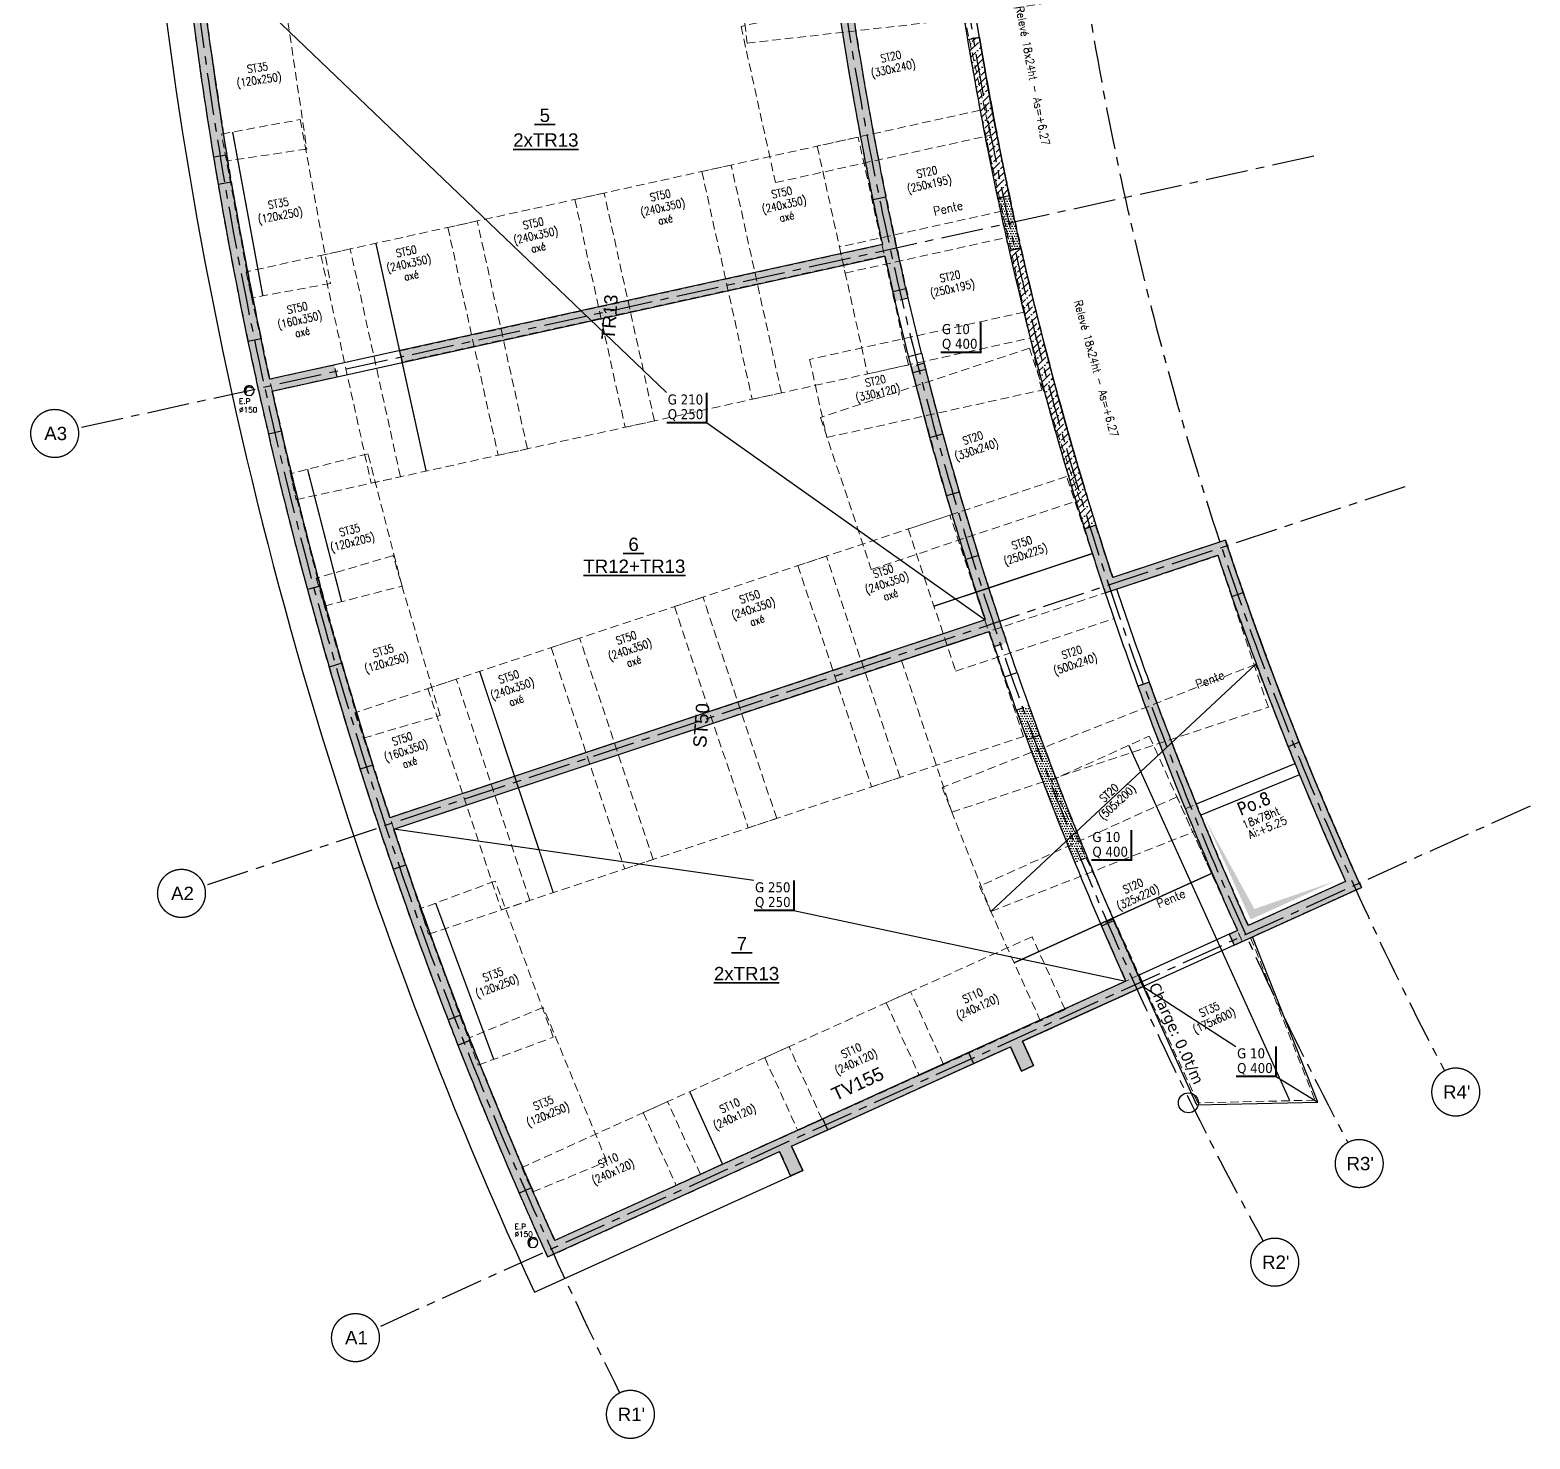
# Model space of a CAD drawing. Header units: centimetres. Extents: x -10131 to -1126, y -3702 to 2404.
# Drawn here: x -5320 to -3071, y -3702 to -1588 of the extents above; entities that cross this region are included whole.
import ezdxf
from ezdxf.enums import TextEntityAlignment as Align

# ---------------------------------------------------------------- set-up
doc = ezdxf.new("R2010")
doc.units = ezdxf.units.CM
doc.header["$MEASUREMENT"] = 0
for name, pattern in [('AXESX2', [101.6, 63.5, -12.7, 12.7, -12.7]), ('CACHE2', [4.7625, 3.175, -1.5875]), ('CACHEX2', [19.05, 12.7, -6.35])]:
    doc.linetypes.add(name, pattern=pattern)
for name, color, linetype in [('0101_AXES', 4, 'AXESX2'), ('0101_HOZ_BET_VU', 60, 'Continuous'), ('0101_HOZ_CHARG', 32, 'Continuous'), ('0101_HOZ_NIV_TXT', 20, 'Continuous'), ('0101_HOZ_POUTRES', 102, 'Continuous'), ('0101_HOZ_POUTRES_BN_CORBEAUX_TXT', 143, 'Continuous'), ('0101_POCHAGE_NUANCE', 8, 'Continuous'), ('0101_RSV', 51, 'Continuous'), ('0101_SURCH_NIV_SUP', 9, 'CACHEX2'), ('0101_VER_VOILES_POTEAUX', 6, 'Continuous'), ('STR_TS_TXT', 7, 'Continuous')]:
    doc.layers.add(name, color=color, linetype=linetype)
doc.layers.add('STR_poleta', color=211, linetype='Continuous', lineweight=35)
doc.layers.add('zoneST', color=61, linetype='CACHE2', lineweight=20)
doc.styles.add('ARIAL', font='ARIAL.TTF')
doc.styles.add('COTATION', font='romans.shx')
doc.styles.add('EPAIS', font='TAHOMA.TTF')
doc.styles.add('FIN', font='romans.shx')
doc.styles.add('schéma', font='simplex.shx')
doc.styles.add('STR-FIN', font='ROMANS')
doc.styles.add('TEXTE TS', font='romans.shx', dxfattribs={"width": 0.7, "oblique": 15})

# ---------------------------------------------------------------- blocks, each defined once
blk = doc.blocks.new('mrega')
at = {"style": 'TEXTE TS', "width": 0.8}
for tag, p in [('ST10', (14.5, 0)), ('DIM', (14.5, -16)), ('NOTE', (14.5, -32))]:
    blk.add_attdef(tag, text='', height=10, dxfattribs=at).set_placement(p, align=Align.CENTER)

msp = doc.modelspace()

# ---------------------------------------------------------------- hatches: boundary and pattern name
at = {"layer": '0101_SURCH_NIV_SUP'}
h = msp.add_hatch(dxfattribs=at)
h.set_pattern_fill('DOTS', color=256, scale=60, style=0)
h.paths.add_polyline_path([(-4116.78, -1333.25), (-5091.4, -1442.02, 0.0789898), (-4544.1, -3428.92), (-4196.31, -3270.91), (-4179.77, -3307.33), (-4161.56, -3299.05), (-4178.1, -3262.64), (-3850.06, -3113.6), (-3833.52, -3150.02), (-3815.31, -3141.75), (-3831.85, -3105.33), (-3651.14, -3023.23), (-3696.04, -2922.25), (-3714.43, -2930.16), (-3676, -3014.75), (-4533.31, -3404.25, -0.0253338), (-4774.81, -2787.17), (-3882.12, -2490.35, 0.0010686), (-3874.42, -2513.2), (-3855.48, -2506.78, -0.0207489), (-3979.4, -2088.25), (-3998.78, -2093.17, 0.0179808), (-3887.8, -2473.27), (-4780.49, -2770.09, -0.0254016), (-4956.9, -2129.81), (-4859.78, -2108.41), (-4863.65, -2090.83), (-4960.77, -2112.23, -0.0253668), (-5069.5, -1457.69), (-4134.61, -1353.36, 0.0042088), (-4123.05, -1446.97), (-4103.23, -1444.35, -0.0048392)])
h = msp.add_hatch(dxfattribs=at)
h.set_pattern_fill('DOTS', color=256, scale=60, style=0)
h.paths.add_polyline_path([(-4089.23, -1543.01), (-4109.08, -1545.99, 0.0165119), (-4042.09, -1909.82), (-4765.47, -2069.2), (-4761.59, -2086.78), (-4038.22, -1927.4, 0.0032239), (-4022.71, -1995.24), (-4003.24, -1990.67, -0.0205734)])
h = msp.add_hatch(dxfattribs=at)
h.set_pattern_fill('ANSI36', color=256, scale=60, style=0)
h.paths.add_polyline_path([(-3896.53, -1599.43), (-3914.28, -1602.38, 0.0111433), (-3869.19, -1840.67), (-3851.58, -1836.93, -0.0111431)])
h = msp.add_hatch(dxfattribs=at)
h.set_pattern_fill('DOTS', color=256, scale=60, style=0)
h.paths.add_polyline_path([(-3851.58, -1836.93), (-3869.19, -1840.67, 0.0037071), (-3851.9, -1919.14), (-3834.35, -1915.14, -0.0037071)])
h = msp.add_hatch(dxfattribs=at)
h.set_pattern_fill('ANSI36', color=256, scale=60, style=0)
h.paths.add_polyline_path([(-3834.35, -1915.14), (-3851.9, -1919.14, 0.0199595), (-3738.98, -2336.61), (-3721.87, -2331.01, -0.019947)])
h = msp.add_hatch(dxfattribs=at)
h.set_pattern_fill('DOTS', color=256, scale=60, style=0)
h.paths.add_polyline_path([(-3641.98, -2566.52), (-3658.89, -2572.7, 0.0182612), (-3509.69, -2939.19), (-3522.02, -2944.79), (-3514.57, -2961.18), (-3323.82, -2874.52, -0.0267971), (-3527.62, -2353.51), (-3696.53, -2409.67, -0.0038162), (-3721.87, -2331.01), (-3738.98, -2336.61, 0.0046469), (-3707.93, -2432.43), (-3539.02, -2376.27, 0.0250773), (-3347.63, -2865.57), (-3493.3, -2931.75, -0.0182584)])
h = msp.add_hatch(dxfattribs=at)
h.set_pattern_fill('DOTS', color=256, scale=60, style=0)
h.paths.add_polyline_path([(-3822.37, -2601.62), (-3841.19, -2608.38, 0.0109363), (-3753.3, -2837.14), (-3734.79, -2829.56, -0.0109363)])

# ---------------------------------------------------------------- linework, layer by layer
at = {"layer": '0101_AXES'}
for points in [[(-3767.38, -1302.61, 0.0931404), (-3199.12, -3149.67, 0.0931404)], [(-3944.57, -1322.66, 0.0944274), (-3344.03, -3257.08, 0.0944274)], [(-4125.67, -1343.16, 0.0976335), (-3471.1, -3405.26, 0.0976335)], [(-5080.3, -1451.23, 0.0874436), (-4436, -3632.89, 0.0874436)]]:
    msp.add_lwpolyline(points, format="xyb", dxfattribs=at)
for points in [[(-3395.14, -1777.52), (-5248.04, -2185.76)], [(-3258.45, -2273.49), (-5058.87, -2872.14)], [(-3070.93, -2752.57), (-4799.38, -3535.13)]]:
    msp.add_lwpolyline(points, dxfattribs=at)
at = {"layer": '0101_AXES', "linetype": 'Continuous', "ltscale": 0.01, "const_width": 2}
for points in [[(-5319.2, -2193.51, 1), (-5247.2, -2193.51, 1)], [(-5129.03, -2883.5, 1), (-5057.03, -2883.5, 1)], [(-3218.25, -3181.47, 1), (-3146.25, -3181.47, 1)], [(-3363, -3288.8, 1), (-3291, -3288.8, 1)], [(-3489.67, -3436.76, 1), (-3417.67, -3436.76, 1)], [(-4868.17, -3549.98, 1), (-4796.17, -3549.98, 1)], [(-4455.88, -3665.07, 1), (-4383.88, -3665.07, 1)]]:
    msp.add_lwpolyline(points, format="xyb", close=True, dxfattribs=at)
at = {"layer": '0101_HOZ_BET_VU', "flags": 128}
msp.add_lwpolyline([(-3831.85, -3105.33), (-3651.14, -3023.23), (-3570.9, -3200.81), (-3389, -3196.59), (-3487.07, -2948.69), (-3323.82, -2874.52, -0.0267971), (-3527.62, -2353.51), (-3696.53, -2409.67, -0.0520967), (-3936.26, -1313.11), (-3936.26, -1313.11), (-5131.15, -1446.45, 0.0805138), (-4563.86, -3481.83), (-4161.56, -3299.05), (-4178.1, -3262.64), (-3850.06, -3113.6), (-3833.52, -3150.02), (-3815.31, -3141.75)], format="xyb", close=True, dxfattribs=at)
at = {"layer": '0101_HOZ_CHARG'}
for points in [[(-4365.62, -2132.19), (-5069.5, -1457.69)], [(-4305.62, -2177.19), (-3887.8, -2473.27)], [(-4234.71, -2864.04), (-4774.81, -2787.17)], [(-4174.71, -2909.04), (-3676.94, -3015.18)], [(-3651.14, -3023.23), (-3511.8, -3113.13)], [(-3451.8, -3158.13), (-3389, -3196.59)]]:
    msp.add_lwpolyline(points, dxfattribs=at)
for points in [[(-3954.44, -2071.56, 0, 0, 0), (-3954.44, -2026.56, 0, 0, 0), (-3894.44, -2026.56, 3, 3, 0), (-3894.44, -2071.56, 3, 3, 0)], [(-4365.62, -2177.19, 0, 0, 0), (-4365.62, -2132.19, 0, 0, 0), (-4305.62, -2132.19, 3, 3, 0), (-4305.62, -2177.19, 3, 3, 0)], [(-3728.8, -2833.55, 0, 0, 0), (-3728.8, -2788.55, 0, 0, 0), (-3668.8, -2788.55, 3, 3, 0), (-3668.8, -2833.55, 3, 3, 0)], [(-4234.71, -2909.04, 0, 0, 0), (-4234.71, -2864.04, 0, 0, 0), (-4174.71, -2864.04, 3, 3, 0), (-4174.71, -2909.04, 3, 3, 0)], [(-3511.8, -3158.13, 0, 0, 0), (-3511.8, -3113.13, 0, 0, 0), (-3451.8, -3113.13, 3, 3, 0), (-3451.8, -3158.13, 3, 3, 0)]]:
    msp.add_lwpolyline(points, format="xyseb", close=True, dxfattribs=at)
at = {"layer": '0101_HOZ_NIV_TXT', "linetype": 'Continuous'}
for points in [[(-3965.28, -1872.91, 0, 0, 0), (-3904.99, -1859.63, 5, 0, 0), (-3890.34, -1856.4, 0, 0, 0)], [(-3518.07, -2563.31, 0, 0, 0), (-3575.78, -2585.22, 5, 0, 0), (-3589.81, -2590.54, 0, 0, 0)], [(-3627.7, -2912.16, 0, 0, 0), (-3570.9, -2887.97, 5, 0, 0), (-3557.1, -2882.09, 0, 0, 0)]]:
    msp.add_lwpolyline(points, format="xyseb", dxfattribs=at)
at = {"layer": '0101_HOZ_POUTRES'}
for p, q in [((-3423.32, -2688.94), (-3571.32, -2749.73)), ((-3416.48, -2705.59), (-3564.48, -2766.38))]:
    msp.add_line(p, q, dxfattribs=at)
at = {"layer": '0101_HOZ_POUTRES', "flags": 128}
for points in [[(-4123.05, -1446.97, 0.0180613), (-4056.3, -1842.81)], [(-4103.23, -1444.35, 0.0180618), (-4036.71, -1838.78)], [(-5079.57, -1541.18, 0.0091634), (-5044.89, -1779.22)], [(-5059.73, -1538.66, 0.0091634), (-5025.15, -1775.97)], [(-5038.17, -1819.27, 0.0091634), (-4993.33, -2055.6)], [(-5018.46, -1815.9, 0.0091634), (-4973.75, -2051.52)], [(-4962.81, -2194.26, 0.0091634), (-4904.28, -2427.58)], [(-4943.32, -2189.75, 0.0091634), (-4884.97, -2422.36)], [(-4852.47, -2538.29, 0.0061086), (-4806.02, -2691.27)], [(-4871.68, -2543.86, 0.0061086), (-4825.09, -2697.32)], [(-3858.89, -2558.71, 0.0178861), (-3713.53, -2932.14)], [(-3840.01, -2552.13, 0.0178861), (-3695.17, -2924.22)], [(-4775.62, -2847.12, 0.0091634), (-4693.28, -3073.14)], [(-4756.7, -2840.62, 0.0091634), (-4674.62, -3065.95, 0.0091634)], [(-4659.95, -3103.68, 0.0091634), (-4568.3, -3325.29)], [(-4678.57, -3110.98, 0.0091634), (-4586.64, -3333.27)]]:
    msp.add_lwpolyline(points, format="xyb", dxfattribs=at)
at = {"layer": '0101_HOZ_POUTRES', "linetype": 'Continuous', "flags": 128}
for points in [[(-3851.9, -1919.14, 0.0199595), (-3738.98, -2336.61)], [(-3834.35, -1915.14, 0.019947), (-3721.87, -2331.01)]]:
    msp.add_lwpolyline(points, format="xyb", dxfattribs=at)
at = {"layer": '0101_HOZ_POUTRES', "flags": 128}
for points in [[(-3983.33, -2072.97), (-4006.77, -1975.85)], [(-4002.73, -2077.84), (-4026.26, -1980.37)], [(-3970.74, -2199.52), (-3996.45, -2102.61)], [(-3951.45, -2194.22), (-3977.08, -2097.65)], [(-3916.91, -2382.68), (-3945.86, -2287.21)], [(-3926.67, -2281.6), (-3897.82, -2376.72)], [(-3806.35, -2645.97), (-3825.12, -2652.89)], [(-3522.02, -2944.79), (-3658.45, -3006.78)], [(-3514.57, -2961.18), (-3651.14, -3023.23)], [(-3912.92, -3122.39), (-4131.43, -3221.66)], [(-4123.98, -3238.05), (-3905.48, -3138.78)]]:
    msp.add_lwpolyline(points, dxfattribs=at)
at = {"layer": '0101_HOZ_POUTRES'}
for centre, radius, start, end in [((1453.61, -709.9), 5441.58, 189.43975, 191.9935), ((1453.61, -709.9), 5423.58, 189.43977, 191.99348), ((1431.48, -714.09), 5401.06, 198.48715, 200.05825), ((1431.48, -714.09), 5419.06, 198.48715, 200.05825), ((1431.48, -714.09), 5241.06, 199.20597, 201.83492), ((1431.48, -714.09), 5223.06, 199.20597, 201.83492)]:
    msp.add_arc(centre, radius, start, end, dxfattribs=at)
at = {"layer": '0101_POCHAGE_NUANCE'}
msp.add_solid([(-3558.65, -2771.36), (-3489.9, -2922.68), (-3484.21, -2906.82), (-3362.84, -2864.96)], dxfattribs=at)
at = {"layer": '0101_RSV', "flags": 128}
for points in [[(-4999.14, -2129.27, 1), (-4984.14, -2129.27, 1)], [(-4573.79, -3407.23, 1), (-4558.79, -3407.23, 1)]]:
    msp.add_lwpolyline(points, format="xyb", close=True, dxfattribs=at)
for points in [[(-4987.75, -2125.38, 0.6681786), (-4997.14, -2129.27, 0.1989124), (-4995.53, -2133.16, 0.1989124)], [(-4562.4, -3403.34, 0.6681786), (-4571.79, -3407.23, 0.1989124), (-4570.18, -3411.12, 0.1989124)]]:
    msp.add_lwpolyline(points, format="xyb", dxfattribs=at)
at = {"layer": '0101_SURCH_NIV_SUP'}
for points in [[(-5091.4, -1442.02, 0.0789898), (-4544.1, -3428.92), (-4196.31, -3270.91), (-4179.77, -3307.33), (-4161.56, -3299.05), (-4178.1, -3262.64), (-3850.06, -3113.6), (-3833.52, -3150.02), (-3815.31, -3141.75), (-3831.85, -3105.33), (-3651.14, -3023.23), (-3696.04, -2922.25), (-3714.43, -2930.16), (-3676.94, -3015.18), (-4533.31, -3404.25, -0.0253338), (-4774.81, -2787.17), (-3882.12, -2490.35, 0.0010686), (-3874.42, -2513.2), (-3855.48, -2506.78, -0.0207489), (-3979.4, -2088.25), (-3998.78, -2093.17, 0.0179808), (-3887.8, -2473.27), (-4780.49, -2770.09, -0.0254016), (-4956.9, -2129.81), (-4859.78, -2108.41), (-4863.65, -2090.83), (-4960.77, -2112.23, -0.0253668), (-5069.5, -1457.69)], [(-4042.09, -1909.82, -0.0165119), (-4109.08, -1545.99), (-4089.23, -1543.01, 0.0205734), (-4003.24, -1990.67), (-4022.71, -1995.24, -0.0032239), (-4038.22, -1927.4), (-4761.59, -2086.78), (-4765.47, -2069.2), (-4042.09, -1909.82)]]:
    msp.add_lwpolyline(points, format="xyb", dxfattribs=at)
for points in [[(-3896.53, -1599.43), (-3914.28, -1602.38, 0.0111433), (-3869.19, -1840.67), (-3851.58, -1836.93, -0.0111431)], [(-3851.58, -1836.93), (-3869.19, -1840.67, 0.0037071), (-3851.9, -1919.14), (-3834.35, -1915.14, -0.0037071)], [(-3834.35, -1915.14), (-3851.9, -1919.14, 0.0199595), (-3738.98, -2336.61), (-3721.87, -2331.01, -0.019947)], [(-3323.82, -2874.52, -0.0267971), (-3527.62, -2353.51), (-3696.53, -2409.67, -0.0038162), (-3721.87, -2331.01), (-3738.98, -2336.61, 0.0046469), (-3707.93, -2432.43), (-3539.02, -2376.27), (-3539.02, -2376.27, 0.0250773), (-3347.63, -2865.57), (-3493.3, -2931.75, -0.0182584), (-3641.98, -2566.52), (-3658.89, -2572.7, 0.0182612), (-3509.69, -2939.19), (-3522.02, -2944.79), (-3514.57, -2961.18)], [(-3753.3, -2837.14, -0.0109363), (-3841.19, -2608.38), (-3822.37, -2601.62, 0.0109363), (-3734.79, -2829.56)]]:
    msp.add_lwpolyline(points, format="xyb", close=True, dxfattribs=at)
msp.add_lwpolyline([(-3868.82, -2466.96), (-3868.82, -2466.96)], close=True, dxfattribs=at)
at = {"layer": '0101_VER_VOILES_POTEAUX'}
for points in [[(-3908.04, -1527.13), (-3925.83, -1529.84, 0.0033886), (-3914.28, -1602.38), (-3896.53, -1599.43, -0.0033886), (-3908.04, -1527.13)], [(-4038.22, -1927.4, 0.000877), (-4026.26, -1980.37), (-4006.77, -1975.85, -0.0058029), (-4036.71, -1838.78), (-4056.3, -1842.81, 0.0030564), (-4042.09, -1909.82)], [(-4042.09, -1909.82), (-4960.78, -2112.23, -0.002354), (-4973.75, -2051.52), (-4993.33, -2055.6, 0.0054082), (-4962.81, -2194.26), (-4943.32, -2189.75, -0.0024552), (-4956.9, -2129.81), (-4038.22, -1927.4)], [(-3897.82, -2376.72), (-3916.91, -2382.68, 0.004246), (-3887.8, -2473.27), (-4780.49, -2770.09, -0.0031642), (-4806.01, -2691.31), (-4825.08, -2697.35, 0.006008), (-4775.62, -2847.12), (-4756.7, -2840.62, -0.0021561), (-4774.81, -2787.17), (-3882.12, -2490.35, 0.0022673), (-3858.89, -2558.71), (-3840.01, -2552.13, -0.0070642), (-3897.82, -2376.72)], [(-4852.47, -2538.29, -0.0046001), (-4884.97, -2422.36), (-4904.28, -2427.58, 0.0046001), (-4871.68, -2543.86)], [(-4178.1, -3262.64), (-4123.98, -3238.05), (-4131.43, -3221.66), (-4533.31, -3404.25, -0.0032995), (-4568.3, -3325.29), (-4586.64, -3333.27, 0.0039873), (-4544.1, -3428.92), (-4196.31, -3270.91)]]:
    msp.add_lwpolyline(points, format="xyb", dxfattribs=at)
for points in [[(-5044.89, -1779.22, 0.0015468), (-5038.17, -1819.27), (-5018.46, -1815.9, -0.0015468), (-5025.15, -1775.97)], [(-3851.58, -1836.93), (-3869.19, -1840.67, 0.0037071), (-3851.9, -1919.14), (-3834.35, -1915.14, -0.0037071)], [(-3977.08, -2097.65), (-3996.45, -2102.61, -0.00114), (-4002.73, -2077.84), (-3983.33, -2072.97, 0.00114)], [(-3926.67, -2281.6), (-3945.86, -2287.21, -0.0040672), (-3970.74, -2199.52), (-3951.45, -2194.22, 0.0040672)], [(-3539.02, -2376.27), (-3539.02, -2376.27, 0.0031223), (-3517.88, -2438.22), (-3500.88, -2432.3, -0.0039824), (-3527.62, -2353.51), (-3696.53, -2409.67, -0.0038162), (-3721.87, -2331.01), (-3738.98, -2336.61, 0.0046469), (-3707.93, -2432.43)], [(-3514.57, -2961.18), (-3323.82, -2874.52, -0.0100286), (-3406.64, -2682.08, -0.0013091), (-3416.88, -2656.72), (-3433.59, -2663.42, 0.0104792), (-3347.63, -2865.57), (-3493.3, -2931.75, -0.0182584), (-3641.98, -2566.52), (-3658.89, -2572.7, 0.0182612), (-3509.69, -2939.19), (-3522.02, -2944.79)], [(-4678.57, -3110.98), (-4659.95, -3103.68, -0.0015466), (-4674.62, -3065.95), (-4693.28, -3073.14, 0.0015466)]]:
    msp.add_lwpolyline(points, format="xyb", close=True, dxfattribs=at)
msp.add_lwpolyline([(-3868.82, -2466.96), (-3868.82, -2466.96)], close=True, dxfattribs=at)
for points in [[(-4852.47, -2538.29), (-4871.68, -2543.86)], [(-3676.94, -3015.18), (-3713.53, -2932.14), (-3695.17, -2924.22), (-3651.14, -3023.23), (-3831.85, -3105.33)], [(-3676.94, -3015.18), (-3912.92, -3122.39), (-3905.48, -3138.78), (-3850.06, -3113.6)], [(-3831.85, -3105.33), (-3815.31, -3141.75), (-3833.52, -3150.02), (-3850.06, -3113.6)], [(-4178.1, -3262.64), (-4161.56, -3299.05), (-4179.77, -3307.33), (-4196.31, -3270.91)]]:
    msp.add_lwpolyline(points, dxfattribs=at)
msp.add_circle((-3583.23, -3197.7), 15, dxfattribs=at)
at = {"layer": 'STR_TS_TXT'}
msp.add_lwpolyline([(-3879.25, -2910.69), (-3482.36, -2539.87)], dxfattribs=at)
at = {"layer": 'zoneST', "ltscale": 4}
for points in [[(-3919.39, -1571.1), (-3919.98, -1567.38), (-3749.5, -1540.49), (-3775.22, -1313.25), (-4272.05, -1369.49), (-4245.05, -1607.97)], [(-5060.5, -1537.18), (-4941.81, -1519.55), (-4905.08, -1766.84), (-5023.78, -1784.47)], [(-4202.38, -1817.14), (-3880.11, -1746.13), (-3931.75, -1511.75), (-4254.02, -1582.76)], [(-4097.74, -1952.8), (-3853.59, -1899.01), (-3895.55, -1708.57), (-4139.69, -1762.37)], [(-5032.96, -1744.29), (-4914.95, -1722.56), (-4869.66, -1968.42), (-4987.68, -1990.16)], [(-4237.37, -2142.28), (-4002.99, -2090.64), (-4078.3, -1748.84), (-4312.68, -1800.48)], [(-4427.8, -2184.24), (-4193.43, -2132.6), (-4268.73, -1790.8), (-4503.11, -1842.44)], [(-4618.24, -2226.2), (-4383.86, -2174.56), (-4459.17, -1832.75), (-4693.55, -1884.39)], [(-4064.39, -2104.17), (-3820.24, -2050.38), (-3862.2, -1859.94), (-4106.34, -1913.74)], [(-4808.67, -2268.15), (-4574.29, -2216.51), (-4649.6, -1874.71), (-4883.98, -1926.35)], [(-4920.98, -2292.9), (-4764.72, -2258.47), (-4840.03, -1916.67), (-4996.28, -1951.1)], [(-4125.3, -2199.51), (-3803.03, -2128.5), (-3828.85, -2011.31), (-4151.12, -2082.32)], [(-4058.92, -2397.38), (-3745.77, -2293.26), (-3821.5, -2065.52), (-4134.64, -2169.64)], [(-4878.55, -2452.38), (-4762.33, -2422.51), (-4813.36, -2223.96), (-4929.58, -2253.83)], [(-3932.22, -2550.22), (-3694.99, -2471.34), (-3765.99, -2257.83), (-4003.22, -2336.71)], [(-4058.2, -2723.83), (-3830.46, -2648.11), (-3940.89, -2315.99), (-4168.63, -2391.71)], [(-4820.25, -2650.53), (-4705.14, -2616.64), (-4775.73, -2376.82), (-4890.85, -2410.7)], [(-4243.24, -2785.36), (-4015.5, -2709.63), (-4125.93, -2377.51), (-4353.67, -2453.24)], [(-3937.76, -2761.77), (-3463.3, -2604.01), (-3539.02, -2376.27), (-4013.48, -2534.03)], [(-4428.28, -2846.88), (-4200.54, -2771.16), (-4310.97, -2439.04), (-4538.71, -2514.76)], [(-4613.32, -2908.41), (-4385.57, -2832.69), (-4496.01, -2500.56), (-4723.75, -2576.29)], [(-4722.44, -2944.69), (-4570.61, -2894.21), (-4681.04, -2562.09), (-4832.87, -2612.57)], [(-3641.75, -2647.51), (-3502.24, -2955.58), (-3489.8, -2949.93), (-3393.38, -3193.69), (-3569, -3197.77), (-3652.49, -3015.87), (-3789.07, -2714.21)], [(-3805.76, -3073.24), (-3509.69, -2939.19), (-3600.43, -2738.78), (-3896.5, -2872.82)], [(-4648, -3141.09), (-4535.51, -3099.3), (-4622.57, -2864.95), (-4735.06, -2906.74)], [(-3986.73, -3156.78), (-3768.09, -3057.79), (-3817.58, -2948.47), (-4036.22, -3047.46)], [(-4168.92, -3239.27), (-3950.29, -3140.28), (-3999.78, -3030.96), (-4218.42, -3129.95)], [(-4566.31, -3331.37), (-4455.34, -3285.7), (-4550.49, -3054.51), (-4661.46, -3100.18)], [(-4351.12, -3321.76), (-4132.48, -3222.77), (-4181.98, -3113.45), (-4400.61, -3212.44)], [(-4533.31, -3404.25), (-4314.68, -3305.26), (-4364.17, -3195.94), (-4582.81, -3294.93)]]:
    msp.add_lwpolyline(points, close=True, dxfattribs=at)
at = {"layer": 'zoneST', "linetype": 'Continuous', "const_width": 2}
for points in [[(-5016.36, -1741.23), (-4971.07, -1987.1)], [(-4726.2, -2249.98), (-4801.51, -1908.18)], [(-4852.96, -2445.8), (-4903.99, -2247.26)], [(-3964.68, -2452.59), (-3727.45, -2373.72)], [(-4535.51, -2882.54), (-4645.94, -2550.42)], [(-3431.11, -3194.57), (-3672.49, -2661.43)], [(-3844.51, -2987.65), (-3548.44, -2853.6)], [(-4624.88, -3132.5), (-4711.94, -2898.15)], [(-4281.49, -3290.23), (-4330.98, -3180.91)]]:
    msp.add_lwpolyline(points, dxfattribs=at)
at = {"layer": 'zoneST', "ltscale": 4}
msp.add_lwpolyline([(-3423.73, -2689.11), (-3482.36, -2539.87), (-3952.39, -2724.54), (-3879.25, -2910.69), (-3573.9, -2790.72), (-3587.94, -2756.56), (-3423.32, -2688.94)], dxfattribs=at)

# ---------------------------------------------------------------- block references
at = {"layer": 'STR_TS_TXT'}
ref = msp.add_blockref('mrega', (-4994, -1657.87), dxfattribs=dict(at, xscale=1.199999999999134, yscale=1.200000000002547, zscale=1.2, rotation=8.447356094704967))
ref.add_attrib('ST10', 'ST35', dxfattribs={"layer": '0', "height": 12, "rotation": 8.44736, "style": 'TEXTE TS', "width": 0.8}).set_placement((-4978.22, -1650.61), align=Align.CENTER)
ref.add_attrib('DIM', '(120x250)', dxfattribs={"layer": '0', "height": 12, "rotation": 8.44736, "style": 'TEXTE TS', "width": 0.8}).set_placement((-4975.84, -1668.9), align=Align.CENTER)
ref = msp.add_blockref('mrega', (-4043.3, -1642.21), dxfattribs=dict(at, xscale=1.199999999999359, yscale=1.200000000000728, zscale=1.2, rotation=12.42521152629549))
ref.add_attrib('ST10', 'ST20', dxfattribs={"layer": '0', "height": 12, "rotation": 12.42521, "style": 'TEXTE TS', "width": 0.8}).set_placement((-4028.06, -1633.88), align=Align.CENTER)
ref.add_attrib('DIM', '(330x240)', dxfattribs={"layer": '0', "height": 12, "rotation": 12.42521, "style": 'TEXTE TS', "width": 0.8}).set_placement((-4024.42, -1651.96), align=Align.CENTER)
ref = msp.add_blockref('mrega', (-3989.12, -1815.39), dxfattribs=dict(at, xscale=1.199999999999359, yscale=1.200000000000728, zscale=1.2, rotation=12.42521152629549))
ref.add_attrib('ST10', 'ST20', dxfattribs={"layer": '0', "height": 12, "rotation": 12.42521, "style": 'TEXTE TS', "width": 0.8}).set_placement((-3973.88, -1807.06), align=Align.CENTER)
ref.add_attrib('DIM', '(250x195)', dxfattribs={"layer": '0', "height": 12, "rotation": 12.42521, "style": 'TEXTE TS', "width": 0.8}).set_placement((-3970.24, -1825.13), align=Align.CENTER)
ref = msp.add_blockref('mrega', (-4962.28, -1861.95), dxfattribs=dict(at, xscale=1.199999999998524, yscale=1.200000000002547, zscale=1.2, rotation=10.43628381047292))
ref.add_attrib('ST10', 'ST35', dxfattribs={"layer": '0', "height": 12, "rotation": 10.43628, "style": 'TEXTE TS', "width": 0.8}).set_placement((-4946.76, -1854.16), align=Align.CENTER)
ref.add_attrib('DIM', '(120x250)', dxfattribs={"layer": '0', "height": 12, "rotation": 10.43628, "style": 'TEXTE TS', "width": 0.8}).set_placement((-4943.75, -1872.35), align=Align.CENTER)
ref = msp.add_blockref('mrega', (-4388.98, -1850.49), dxfattribs=dict(at, xscale=1.199999999999359, yscale=1.200000000000728, zscale=1.2, rotation=12.42521152629549))
ref.add_attrib('NOTE', 'axé', dxfattribs={"layer": '0', "height": 12, "rotation": 12.42521, "style": 'TEXTE TS', "width": 0.8}).set_placement((-4366.29, -1878.28), align=Align.CENTER)
ref.add_attrib('ST10', 'ST50', dxfattribs={"layer": '0', "height": 12, "rotation": 12.42521, "style": 'TEXTE TS', "width": 0.8}).set_placement((-4373.74, -1842.17), align=Align.CENTER)
ref.add_attrib('DIM', '(240x350)', dxfattribs={"layer": '0', "height": 12, "rotation": 12.42521, "style": 'TEXTE TS', "width": 0.8}).set_placement((-4370.1, -1860.24), align=Align.CENTER)
ref = msp.add_blockref('mrega', (-4206.89, -1846.1), dxfattribs=dict(at, xscale=1.199999999999359, yscale=1.200000000000728, zscale=1.2, rotation=12.42521152629549))
ref.add_attrib('NOTE', 'axé', dxfattribs={"layer": '0', "height": 12, "rotation": 12.42521, "style": 'TEXTE TS', "width": 0.8}).set_placement((-4184.2, -1873.89), align=Align.CENTER)
ref.add_attrib('ST10', 'ST50', dxfattribs={"layer": '0', "height": 12, "rotation": 12.42521, "style": 'TEXTE TS', "width": 0.8}).set_placement((-4191.65, -1837.77), align=Align.CENTER)
ref.add_attrib('DIM', '(240x350)', dxfattribs={"layer": '0', "height": 12, "rotation": 12.42521, "style": 'TEXTE TS', "width": 0.8}).set_placement((-4188.01, -1855.85), align=Align.CENTER)
ref = msp.add_blockref('mrega', (-4579.42, -1892.45), dxfattribs=dict(at, xscale=1.199999999999359, yscale=1.200000000000728, zscale=1.2, rotation=12.42521152629549))
ref.add_attrib('NOTE', 'axé', dxfattribs={"layer": '0', "height": 12, "rotation": 12.42521, "style": 'TEXTE TS', "width": 0.8}).set_placement((-4556.72, -1920.24), align=Align.CENTER)
ref.add_attrib('ST10', 'ST50', dxfattribs={"layer": '0', "height": 12, "rotation": 12.42521, "style": 'TEXTE TS', "width": 0.8}).set_placement((-4564.17, -1884.12), align=Align.CENTER)
ref.add_attrib('DIM', '(240x350)', dxfattribs={"layer": '0', "height": 12, "rotation": 12.42521, "style": 'TEXTE TS', "width": 0.8}).set_placement((-4560.53, -1902.2), align=Align.CENTER)
ref = msp.add_blockref('mrega', (-4769.85, -1934.41), dxfattribs=dict(at, xscale=1.199999999999359, yscale=1.200000000000728, zscale=1.2, rotation=12.42521152629549))
ref.add_attrib('NOTE', 'axé', dxfattribs={"layer": '0', "height": 12, "rotation": 12.42521, "style": 'TEXTE TS', "width": 0.8}).set_placement((-4747.16, -1962.19), align=Align.CENTER)
ref.add_attrib('ST10', 'ST50', dxfattribs={"layer": '0', "height": 12, "rotation": 12.42521, "style": 'TEXTE TS', "width": 0.8}).set_placement((-4754.6, -1926.08), align=Align.CENTER)
ref.add_attrib('DIM', '(240x350)', dxfattribs={"layer": '0', "height": 12, "rotation": 12.42521, "style": 'TEXTE TS', "width": 0.8}).set_placement((-4750.96, -1944.16), align=Align.CENTER)
ref = msp.add_blockref('mrega', (-3954.6, -1972.08), dxfattribs=dict(at, xscale=1.199999999999359, yscale=1.200000000000728, zscale=1.2, rotation=12.42521152629549))
ref.add_attrib('ST10', 'ST20', dxfattribs={"layer": '0', "height": 12, "rotation": 12.42521, "style": 'TEXTE TS', "width": 0.8}).set_placement((-3939.35, -1963.75), align=Align.CENTER)
ref.add_attrib('DIM', '(250x195)', dxfattribs={"layer": '0', "height": 12, "rotation": 12.42521, "style": 'TEXTE TS', "width": 0.8}).set_placement((-3935.71, -1981.83), align=Align.CENTER)
ref = msp.add_blockref('mrega', (-4933.26, -2019.29), dxfattribs=dict(at, xscale=1.199999999999359, yscale=1.200000000000728, zscale=1.2, rotation=12.42521152629549))
ref.add_attrib('NOTE', 'axé', dxfattribs={"layer": '0', "height": 12, "rotation": 12.42521, "style": 'TEXTE TS', "width": 0.8}).set_placement((-4910.57, -2047.07), align=Align.CENTER)
ref.add_attrib('ST10', 'ST50', dxfattribs={"layer": '0', "height": 12, "rotation": 12.42521, "style": 'TEXTE TS', "width": 0.8}).set_placement((-4918.02, -2010.96), align=Align.CENTER)
ref.add_attrib('DIM', '(160x350)', dxfattribs={"layer": '0', "height": 12, "rotation": 12.42521, "style": 'TEXTE TS', "width": 0.8}).set_placement((-4914.38, -2029.03), align=Align.CENTER)
ref = msp.add_blockref('mrega', (-4066.47, -2128.68), dxfattribs=dict(at, xscale=1.199999999999359, yscale=1.200000000000728, zscale=1.2, rotation=12.42521152629549))
ref.add_attrib('ST10', 'ST20', dxfattribs={"layer": '0', "height": 12, "rotation": 12.42521, "style": 'TEXTE TS', "width": 0.8}).set_placement((-4051.23, -2120.35), align=Align.CENTER)
ref.add_attrib('DIM', '(330x120)', dxfattribs={"layer": '0', "height": 12, "rotation": 12.42521, "style": 'TEXTE TS', "width": 0.8}).set_placement((-4047.59, -2138.43), align=Align.CENTER)
ref = msp.add_blockref('mrega', (-3918.85, -2215.78), dxfattribs=dict(at, xscale=1.19999999999882, yscale=1.199999999998909, zscale=1.2, rotation=18.39199467365952))
ref.add_attrib('ST10', 'ST20', dxfattribs={"layer": '0', "height": 12, "rotation": 18.39199, "style": 'TEXTE TS', "width": 0.8}).set_placement((-3904.55, -2205.92), align=Align.CENTER)
ref.add_attrib('DIM', '(330x240)', dxfattribs={"layer": '0', "height": 12, "rotation": 18.39199, "style": 'TEXTE TS', "width": 0.8}).set_placement((-3899.05, -2223.52), align=Align.CENTER)
ref = msp.add_blockref('mrega', (-4854.3, -2353.11), dxfattribs=dict(at, xscale=1.19999999999816, yscale=1.200000000000728, zscale=1.2, rotation=14.4141392420567))
ref.add_attrib('ST10', 'ST35', dxfattribs={"layer": '0', "height": 12, "rotation": 14.41414, "style": 'TEXTE TS', "width": 0.8}).set_placement((-4839.36, -2344.26), align=Align.CENTER)
ref.add_attrib('DIM', '(120x205)', dxfattribs={"layer": '0', "height": 12, "rotation": 14.41414, "style": 'TEXTE TS', "width": 0.8}).set_placement((-4835.09, -2362.2), align=Align.CENTER)
ref = msp.add_blockref('mrega', (-3845.27, -2372.9), dxfattribs=dict(at, xscale=1.19999999999882, yscale=1.199999999998909, zscale=1.2, rotation=18.39199467365952))
ref.add_attrib('ST10', 'ST50', dxfattribs={"layer": '0', "height": 12, "rotation": 18.39199, "style": 'TEXTE TS', "width": 0.8}).set_placement((-3830.98, -2363.03), align=Align.CENTER)
ref.add_attrib('DIM', '(250x225)', dxfattribs={"layer": '0', "height": 12, "rotation": 18.39199, "style": 'TEXTE TS', "width": 0.8}).set_placement((-3825.48, -2380.63), align=Align.CENTER)
ref = msp.add_blockref('mrega', (-4053.25, -2415.72), dxfattribs=dict(at, xscale=1.199999999999683, yscale=1.199999999998909, zscale=1.2, rotation=18.39199467364582))
ref.add_attrib('NOTE', 'axé', dxfattribs={"layer": '0', "height": 12, "rotation": 18.39199, "style": 'TEXTE TS', "width": 0.8}).set_placement((-4027.79, -2441), align=Align.CENTER)
ref.add_attrib('ST10', 'ST50', dxfattribs={"layer": '0', "height": 12, "rotation": 18.39199, "style": 'TEXTE TS', "width": 0.8}).set_placement((-4038.96, -2405.85), align=Align.CENTER)
ref.add_attrib('DIM', '(240x350)', dxfattribs={"layer": '0', "height": 12, "rotation": 18.39199, "style": 'TEXTE TS', "width": 0.8}).set_placement((-4033.46, -2423.45), align=Align.CENTER)
ref = msp.add_blockref('mrega', (-4253.37, -2454.06), dxfattribs=dict(at, xscale=1.199999999999683, yscale=1.199999999998909, zscale=1.2, rotation=18.39199467364582))
ref.add_attrib('NOTE', 'axé', dxfattribs={"layer": '0', "height": 12, "rotation": 18.39199, "style": 'TEXTE TS', "width": 0.8}).set_placement((-4227.92, -2479.34), align=Align.CENTER)
ref.add_attrib('ST10', 'ST50', dxfattribs={"layer": '0', "height": 12, "rotation": 18.39199, "style": 'TEXTE TS', "width": 0.8}).set_placement((-4239.08, -2444.19), align=Align.CENTER)
ref.add_attrib('DIM', '(240x350)', dxfattribs={"layer": '0', "height": 12, "rotation": 18.39199, "style": 'TEXTE TS', "width": 0.8}).set_placement((-4233.58, -2461.79), align=Align.CENTER)
ref = msp.add_blockref('mrega', (-4438.41, -2515.58), dxfattribs=dict(at, xscale=1.199999999999683, yscale=1.199999999998909, zscale=1.2, rotation=18.39199467364582))
ref.add_attrib('NOTE', 'axé', dxfattribs={"layer": '0', "height": 12, "rotation": 18.39199, "style": 'TEXTE TS', "width": 0.8}).set_placement((-4412.96, -2540.86), align=Align.CENTER)
ref.add_attrib('ST10', 'ST50', dxfattribs={"layer": '0', "height": 12, "rotation": 18.39199, "style": 'TEXTE TS', "width": 0.8}).set_placement((-4424.12, -2505.72), align=Align.CENTER)
ref.add_attrib('DIM', '(240x350)', dxfattribs={"layer": '0', "height": 12, "rotation": 18.39199, "style": 'TEXTE TS', "width": 0.8}).set_placement((-4418.62, -2523.32), align=Align.CENTER)
ref = msp.add_blockref('mrega', (-4803.43, -2534.54), dxfattribs=dict(at, xscale=1.19999999999883, yscale=1.200000000000728, zscale=1.2, rotation=16.40306695773757))
ref.add_attrib('ST10', 'ST35', dxfattribs={"layer": '0', "height": 12, "rotation": 16.40307, "style": 'TEXTE TS', "width": 0.8}).set_placement((-4788.8, -2525.18), align=Align.CENTER)
ref.add_attrib('DIM', '(120x250)', dxfattribs={"layer": '0', "height": 12, "rotation": 16.40307, "style": 'TEXTE TS', "width": 0.8}).set_placement((-4783.91, -2542.96), align=Align.CENTER)
ref = msp.add_blockref('mrega', (-3770.42, -2537.3), dxfattribs=dict(at, xscale=1.19999999999882, yscale=1.199999999998909, zscale=1.2, rotation=18.39199467365952))
ref.add_attrib('ST10', 'ST20', dxfattribs={"layer": '0', "height": 12, "rotation": 18.39199, "style": 'TEXTE TS', "width": 0.8}).set_placement((-3756.12, -2527.43), align=Align.CENTER)
ref.add_attrib('DIM', '(500x240)', dxfattribs={"layer": '0', "height": 12, "rotation": 18.39199, "style": 'TEXTE TS', "width": 0.8}).set_placement((-3750.62, -2545.03), align=Align.CENTER)
ref = msp.add_blockref('mrega', (-4614.7, -2574.2), dxfattribs=dict(at, xscale=1.199999999999683, yscale=1.199999999998909, zscale=1.2, rotation=18.39199467364582))
ref.add_attrib('NOTE', 'axé', dxfattribs={"layer": '0', "height": 12, "rotation": 18.39199, "style": 'TEXTE TS', "width": 0.8}).set_placement((-4589.24, -2599.48), align=Align.CENTER)
ref.add_attrib('ST10', 'ST50', dxfattribs={"layer": '0', "height": 12, "rotation": 18.39199, "style": 'TEXTE TS', "width": 0.8}).set_placement((-4600.4, -2564.33), align=Align.CENTER)
ref.add_attrib('DIM', '(240x350)', dxfattribs={"layer": '0', "height": 12, "rotation": 18.39199, "style": 'TEXTE TS', "width": 0.8}).set_placement((-4594.9, -2581.93), align=Align.CENTER)
ref = msp.add_blockref('mrega', (-4774.37, -2667.22), dxfattribs=dict(at, xscale=1.199999999999683, yscale=1.199999999998909, zscale=1.2, rotation=18.39199467364582))
ref.add_attrib('NOTE', 'axé', dxfattribs={"layer": '0', "height": 12, "rotation": 18.39199, "style": 'TEXTE TS', "width": 0.8}).set_placement((-4748.91, -2692.49), align=Align.CENTER)
ref.add_attrib('ST10', 'ST50', dxfattribs={"layer": '0', "height": 12, "rotation": 18.39199, "style": 'TEXTE TS', "width": 0.8}).set_placement((-4760.07, -2657.35), align=Align.CENTER)
ref.add_attrib('DIM', '(160x350)', dxfattribs={"layer": '0', "height": 12, "rotation": 18.39199, "style": 'TEXTE TS', "width": 0.8}).set_placement((-4754.57, -2674.95), align=Align.CENTER)
ref = msp.add_blockref('mrega', (-3706.95, -2752.08), dxfattribs=dict(at, xscale=1.199999999997404, yscale=1.200000000000728, zscale=1.2, rotation=43.05538544281451))
ref.add_attrib('ST10', 'ST20', dxfattribs={"layer": '0', "height": 12, "rotation": 43.05539, "style": 'TEXTE TS', "width": 0.8}).set_placement((-3698.07, -2737.15), align=Align.CENTER)
ref.add_attrib('DIM', '(505x200)', dxfattribs={"layer": '0', "height": 12, "rotation": 43.05539, "style": 'TEXTE TS', "width": 0.8}).set_placement((-3685.73, -2750.85), align=Align.CENTER)
ref = msp.add_blockref('mrega', (-3676.87, -2889.17), dxfattribs=dict(at, xscale=1.199999999999374, yscale=1.200000000000728, zscale=1.2, rotation=24.35877782101005))
ref.add_attrib('ST10', 'ST20', dxfattribs={"layer": '0', "height": 12, "rotation": 24.35878, "style": 'TEXTE TS', "width": 0.8}).set_placement((-3663.67, -2877.87), align=Align.CENTER)
ref.add_attrib('DIM', '(325x220)', dxfattribs={"layer": '0', "height": 12, "rotation": 24.35878, "style": 'TEXTE TS', "width": 0.8}).set_placement((-3656.37, -2894.8), align=Align.CENTER)
ref = msp.add_blockref('mrega', (-4637.76, -3021.22), dxfattribs=dict(at, xscale=1.199999999998991, yscale=1.200000000000728, zscale=1.2, rotation=20.38092238947259))
ref.add_attrib('ST10', 'ST35', dxfattribs={"layer": '0', "height": 12, "rotation": 20.38092, "style": 'TEXTE TS', "width": 0.8}).set_placement((-4623.82, -3010.86), align=Align.CENTER)
ref.add_attrib('DIM', '(120x250)', dxfattribs={"layer": '0', "height": 12, "rotation": 20.38092, "style": 'TEXTE TS', "width": 0.8}).set_placement((-4617.71, -3028.26), align=Align.CENTER)
ref = msp.add_blockref('mrega', (-3917.31, -3053.68), dxfattribs=dict(at, xscale=1.199999999999374, yscale=1.200000000002547, zscale=1.2, rotation=24.35877782101005))
ref.add_attrib('ST10', 'ST10', dxfattribs={"layer": '0', "height": 12, "rotation": 24.35878, "style": 'TEXTE TS', "width": 0.8}).set_placement((-3904.11, -3042.38), align=Align.CENTER)
ref.add_attrib('DIM', '(240x120)', dxfattribs={"layer": '0', "height": 12, "rotation": 24.35878, "style": 'TEXTE TS', "width": 0.8}).set_placement((-3896.81, -3059.31), align=Align.CENTER)
ref = msp.add_blockref('mrega', (-3562.47, -3074.28), dxfattribs=dict(at, xscale=1.199999999999374, yscale=1.200000000000728, zscale=1.2, rotation=24.35877782101005))
ref.add_attrib('ST10', 'ST35', dxfattribs={"layer": '0', "height": 12, "rotation": 24.35878, "style": 'TEXTE TS', "width": 0.8}).set_placement((-3549.27, -3062.98), align=Align.CENTER)
ref.add_attrib('DIM', '(175x600)', dxfattribs={"layer": '0', "height": 12, "rotation": 24.35878, "style": 'TEXTE TS', "width": 0.8}).set_placement((-3541.98, -3079.91), align=Align.CENTER)
ref = msp.add_blockref('mrega', (-4099.5, -3136.17), dxfattribs=dict(at, xscale=1.199999999999374, yscale=1.200000000002547, zscale=1.2, rotation=24.35877782101005))
ref.add_attrib('ST10', 'ST10', dxfattribs={"layer": '0', "height": 12, "rotation": 24.35878, "style": 'TEXTE TS', "width": 0.8}).set_placement((-4086.31, -3124.87), align=Align.CENTER)
ref.add_attrib('DIM', '(240x120)', dxfattribs={"layer": '0', "height": 12, "rotation": 24.35878, "style": 'TEXTE TS', "width": 0.8}).set_placement((-4079.01, -3141.8), align=Align.CENTER)
ref = msp.add_blockref('mrega', (-4561.64, -3214.26), dxfattribs=dict(at, xscale=1.1999999999983, yscale=1.200000000000728, zscale=1.2, rotation=22.36985010513088))
ref.add_attrib('ST10', 'ST35', dxfattribs={"layer": '0', "height": 12, "rotation": 22.36985, "style": 'TEXTE TS', "width": 0.8}).set_placement((-4548.06, -3203.43), align=Align.CENTER)
ref.add_attrib('DIM', '(120x250)', dxfattribs={"layer": '0', "height": 12, "rotation": 22.36985, "style": 'TEXTE TS', "width": 0.8}).set_placement((-4541.35, -3220.6), align=Align.CENTER)
ref = msp.add_blockref('mrega', (-4281.7, -3218.66), dxfattribs=dict(at, xscale=1.199999999999374, yscale=1.200000000002547, zscale=1.2, rotation=24.35877782101005))
ref.add_attrib('ST10', 'ST10', dxfattribs={"layer": '0', "height": 12, "rotation": 24.35878, "style": 'TEXTE TS', "width": 0.8}).set_placement((-4268.5, -3207.36), align=Align.CENTER)
ref.add_attrib('DIM', '(240x120)', dxfattribs={"layer": '0', "height": 12, "rotation": 24.35878, "style": 'TEXTE TS', "width": 0.8}).set_placement((-4261.21, -3224.29), align=Align.CENTER)
ref = msp.add_blockref('mrega', (-4463.89, -3301.15), dxfattribs=dict(at, xscale=1.199999999999374, yscale=1.200000000002547, zscale=1.2, rotation=24.35877782101005))
ref.add_attrib('ST10', 'ST10', dxfattribs={"layer": '0', "height": 12, "rotation": 24.35878, "style": 'TEXTE TS', "width": 0.8}).set_placement((-4450.7, -3289.85), align=Align.CENTER)
ref.add_attrib('DIM', '(240x120)', dxfattribs={"layer": '0', "height": 12, "rotation": 24.35878, "style": 'TEXTE TS', "width": 0.8}).set_placement((-4443.4, -3306.78), align=Align.CENTER)

# ---------------------------------------------------------------- texts
at = {"layer": '0101_AXES', "style": 'ARIAL'}
for s, p in [('A3 ', (-5277.82, -2193.51)), ('A2 ', (-5087.65, -2883.5)), ("R4' ", (-3176.87, -3181.47)), ("R3' ", (-3321.62, -3288.8)), ("R2' ", (-3448.29, -3436.76)), ('A1 ', (-4826.79, -3549.98)), ("R1' ", (-4414.5, -3665.07))]:
    msp.add_text(s, height=20, dxfattribs=at).set_placement(p, align=Align.MIDDLE_CENTER)
at = {"layer": '0101_HOZ_CHARG', "style": 'EPAIS'}
for s, p in [('G 10', (-3952.72, -2044.38)), ('Q 400', (-3952.72, -2066.42)), ('G 210', (-4363.9, -2150.02)), ('Q 250', (-4363.9, -2172.05)), ('G 10', (-3727.08, -2806.38)), ('Q 400', (-3727.08, -2828.42)), ('G 250', (-4232.99, -2881.86)), ('Q 250', (-4232.99, -2903.9)), ('G 10', (-3510.09, -3130.95)), ('Q 400', (-3510.09, -3152.99))]:
    msp.add_text(s, height=15, dxfattribs=at).set_placement(p)
at = {"layer": '0101_HOZ_CHARG', "style": 'EPAIS', "width": 1.1}
msp.add_text('Charge: 0.0t/m', height=16.7731, rotation=294.65645, dxfattribs=at).set_placement((-3643.07, -3022.3))
at = {"layer": '0101_HOZ_NIV_TXT', "linetype": 'Continuous', "style": 'STR-FIN', "width": 0.9}
for rotation, p in [(12.42521, (-3963.83, -1866.88)), (20.78358, (-3569.38, -2576.82)), (23.07373, (-3627.39, -2905.97))]:
    msp.add_text('Pente', height=13.125, rotation=rotation, dxfattribs=at).set_placement(p)
at = {"layer": '0101_HOZ_NIV_TXT', "color": 7, "insert": (-3976.71, -2149.81), "char_height": 11, "attachment_point": 9, "style": 'COTATION'}
msp.add_mtext('\\A1;', dxfattribs=at)
at = {"layer": '0101_HOZ_POUTRES_BN_CORBEAUX_TXT', "style": 'FIN', "width": 0.9}
for s, rotation, p in [('Relevé 18x24ht - As=+6.27', 280.71663, (-3825.97, -1658.67)), ('Relevé 18x24ht - As=+6.27', 285.13392, (-3730.43, -2098.7)), ('18x78ht', 22.33236, (-3470.8, -2779.02)), (' Ai:+5.25', 22.33236, (-3464.41, -2794.85))]:
    msp.add_text(s, height=12, rotation=rotation, dxfattribs=at).set_placement(p, align=Align.BOTTOM_CENTER)
at = {"layer": '0101_HOZ_POUTRES_BN_CORBEAUX_TXT', "style": 'EPAIS'}
msp.add_text('Po.8', height=20, rotation=22.33236, dxfattribs=at).set_placement((-3485.12, -2748.56), align=Align.MIDDLE_CENTER)
at = {"layer": '0101_RSV', "style": 'schéma'}
for p in [(-5006.81, -2162.1), (-4593.63, -3398.71)]:
    msp.add_text('Ø150', height=8, dxfattribs=at).set_placement(p)
at = {"layer": '0101_RSV', "char_height": 8, "attachment_point": 7, "style": 'schéma'}
for insert in [(-5006.86, -2149.17), (-4593.59, -3387.31)]:
    msp.add_mtext('{E.P}', dxfattribs=dict(at, insert=insert))
at = {"layer": 'STR_poleta', "ltscale": 4.5, "style": 'ARIAL'}
for s, p in [('%%U 5 ', (-4548.21, -1716.18)), ('%%U2xTR13', (-4546.68, -1753.26)), ('%%U 6 ', (-4415.15, -2359.79)), ('%%UTR12+TR13', (-4413.94, -2392.67)), ('%%U 7 ', (-4252.69, -2958.71)), ('%%U2xTR13', (-4245.68, -3003.8))]:
    msp.add_text(s, height=20, dxfattribs=at).set_placement(p, align=Align.MIDDLE_CENTER)
for s, rotation, p in [('TR13', 85.72226, (-4451.08, -2019.09)), ('ST50', 85.72226, (-4313.72, -2631.45)), ('TV155', 24.66612, (-4079.26, -3169.15))]:
    msp.add_text(s, height=20, rotation=rotation, dxfattribs=at).set_placement(p, align=Align.MIDDLE_CENTER)

doc.saveas('drawing.dxf')
